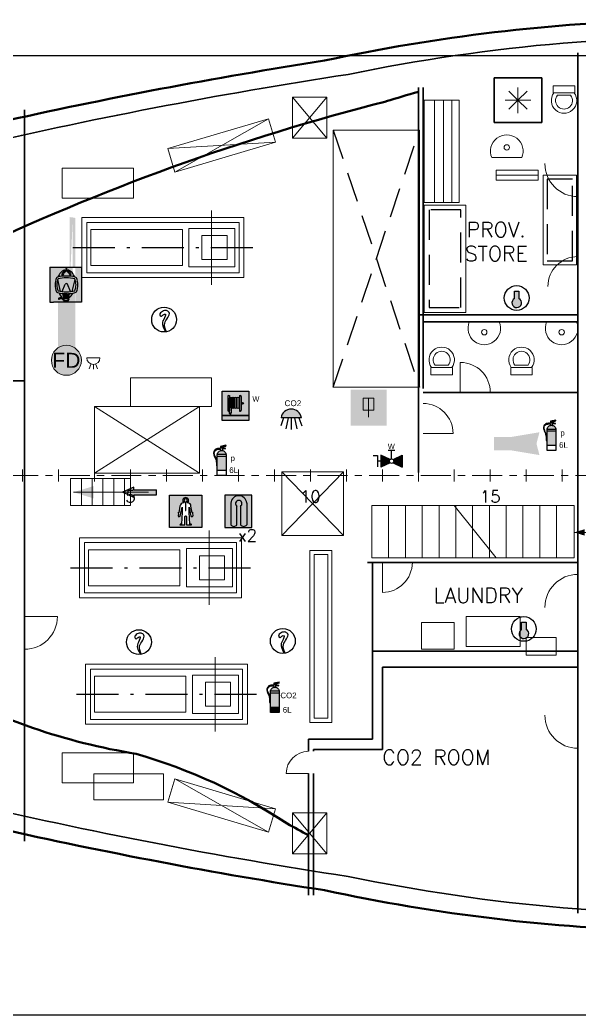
# Model space of a CAD drawing. Header units: millimetres. Extents: x -8500 to 134500, y -68500 to 34500.
# Drawn here: x 1155 to 10481, y -36000 to -19403 of the extents above; entities that cross this region are included whole.
import ezdxf
from ezdxf.enums import TextEntityAlignment as Align

# ---------------------------------------------------------------- set-up
doc = ezdxf.new("R2010")
doc.units = ezdxf.units.MM
for name, pattern in [('CENTER_S', [860, 500, -120, 120, -120]), ('DASHDOT_S', [1150, 700, -200, 50, -200]), ('DASHED_S', [750, 500, -250])]:
    doc.linetypes.add(name, pattern=pattern)
for name, color, linetype, lineweight in [('CENTER', 1, 'CENTER_S', 18), ('DASHDOT', 8, 'DASHDOT_S', 25), ('DASHED', 8, 'DASHED_S', 25), ('DETAIL', 9, 'Continuous', 13), ('DOOR', 4, 'Continuous', 18), ('FRAMES', 7, 'Continuous', 18), ('HULL', 7, 'Continuous', 50), ('STAIR', 6, 'Continuous', 18), ('STRUCT', 7, 'Continuous', 35), ('SYM-FF', 1, 'Continuous', 18), ('SYM-LSA', 3, 'Continuous', 18), ('TEXT', 7, 'Continuous', 18)]:
    doc.layers.add(name, color=color, linetype=linetype, lineweight=lineweight)
for name, color, linetype in [('dotted', 140, 'Continuous'), ('FIRE LINE', 1, 'Continuous'), ('HATCH', 1, 'Continuous'), ('INER2', 151, 'Continuous'), ('out line', 230, 'Continuous'), ('SYMBOL', 31, 'Continuous'), ('VENT', 210, 'Continuous')]:
    doc.layers.add(name, color=color, linetype=linetype)
doc.styles.add('ARIAL', font='arial.ttf')
doc.styles.add('ROMANS', font='romans.shx')
doc.styles.add('SHIP', font='arial.ttf')
picture_1 = doc.add_image_def('image1.png', size_in_pixel=(1175, 900))
picture_2 = doc.add_image_def('image6.png', size_in_pixel=(4825, 900))

# ---------------------------------------------------------------- blocks, each defined once
blk = doc.blocks.new('AUTO_FIRE_ALARM_SPACE')
at = {"true_color": 0xe1232d}
h = blk.add_hatch(color=7, dxfattribs=at)
h.dxf.hatch_style = 1
h.paths.add_polyline_path([(130, 0), (128, 33), (121, 65), (111, 96), (97, 125), (78, 152), (57, 177), (32, 198), (5, 217), (-24, 231), (-55, 241), (-87, 248), (-120, 250), (-153, 248), (-185, 241), (-216, 231), (-245, 217), (-272, 198), (-297, 177), (-318, 152), (-337, 125), (-351, 96), (-361, 65), (-368, 33), (-370, 0), (-368, -33), (-361, -65), (-351, -96), (-337, -125), (-318, -152), (-297, -177), (-272, -198), (-245, -217), (-216, -231), (-185, -241), (-153, -248), (-120, -250), (-87, -248), (-55, -241), (-24, -231), (5, -217), (32, -198), (57, -177), (78, -152), (97, -125), (111, -96), (121, -65), (128, -33)])
for p, q in [((220, 40), (440, 40)), ((290, -70), (260, -140)), ((330, -70), (330, -150)), ((370, -70), (400, -140))]:
    blk.add_line(p, q)
blk.add_circle((-120, 0), 250)
blk.add_arc((330, 40), 110, 180, 360)
at = {"style": 'SHIP'}
blk.add_text('FD', height=250, dxfattribs=at).set_placement((-120, 0), align=Align.MIDDLE_CENTER)
blk = doc.blocks.new('CO22')
at = {"layer": 'SYMBOL'}
h = blk.add_hatch(color=256, dxfattribs=at)
edge = h.paths.add_edge_path()
edge.add_line((6016.426, -5955.845), (6016.543, -5955.857))
edge.add_line((6016.543, -5955.857), (6016.543, -5955.844))
edge.add_line((6016.543, -5955.844), (6016.426, -5955.822))
edge.add_line((6016.426, -5955.822), (6016.426, -5955.785))
edge.add_line((6016.426, -5955.785), (6016.567, -5955.739))
edge.add_line((6016.567, -5955.739), (6016.556, -5955.708))
edge.add_line((6016.556, -5955.708), (6016.346, -5955.754))
edge.add_line((6016.346, -5955.754), (6016.346, -5955.84))
h = blk.add_hatch(color=1, dxfattribs=at)
edge = h.paths.add_edge_path()
edge.add_line((6016.561, -5956.151), (6016.211, -5956.151))
edge.add_line((6016.211, -5956.151), (6016.211, -5956.308))
edge.add_arc((6015.379, -5956.399), 0.837, 353.7735, 366.2265, ccw=False)
edge.add_line((6016.211, -5956.49), (6016.211, -5956.709))
edge.add_line((6016.211, -5956.709), (6016.561, -5956.709))
edge.add_line((6016.561, -5956.709), (6016.561, -5956.151))
h.paths.add_polyline_path([(6016.561, -5956.922), (6016.211, -5956.922)])
edge = h.paths.add_edge_path()
edge.add_arc((6016.386, -5956.091), 0.175, 90, 172.15)
edge.add_line((6016.212, -5956.067), (6016.56, -5956.067))
edge.add_arc((6016.386, -5956.091), 0.175, 7.85, 90)
at = {"layer": 'VENT'}
blk.add_hatch(color=253, dxfattribs=at).paths.add_polyline_path([(6016.561, -5956.709), (6016.211, -5956.709), (6016.211, -5956.922), (6016.561, -5956.922)])
at = {"layer": 'INER2', "color": 6}
for points in [[(6016.556, -5955.71), (6016.346, -5955.755)], [(6016.346, -5955.867), (6016.346, -5955.92)], [(6016.426, -5955.786), (6016.567, -5955.741)], [(6016.426, -5955.822), (6016.426, -5955.785)], [(6016.543, -5955.844), (6016.426, -5955.822)], [(6016.426, -5955.845), (6016.543, -5955.857)], [(6016.567, -5955.741), (6016.556, -5955.71)], [(6016.561, -5956.151), (6016.211, -5956.151)], [(6016.212, -5956.067), (6016.56, -5956.067)], [(6016.211, -5956.709), (6016.561, -5956.709)]]:
    blk.add_lwpolyline(points, dxfattribs=at)
blk.add_lwpolyline([(6016.561, -5956.922), (6016.211, -5956.922), (6016.211, -5956.091, -0.414214), (6016.386, -5955.915), (6016.386, -5955.915, -0.414214), (6016.561, -5956.091)], format="xyb", close=True, dxfattribs=at)
blk.add_lwpolyline([(6016.346, -5955.92, -0.106872), (6016.426, -5955.92)], format="xyb", dxfattribs=at)
for points, knots in [([(6016.346, -5955.84), (6016.333, -5955.839), (6016.319, -5955.838), (6016.279, -5955.837), (6016.251, -5955.837), (6016.197, -5955.844), (6016.171, -5955.852), (6016.134, -5955.875), (6016.122, -5955.885), (6016.102, -5955.908), (6016.093, -5955.921), (6016.077, -5955.951), (6016.071, -5955.969), (6016.064, -5956.006), (6016.064, -5956.024), (6016.069, -5956.074), (6016.08, -5956.105), (6016.101, -5956.155), (6016.11, -5956.175), (6016.128, -5956.213), (6016.136, -5956.231), (6016.151, -5956.269), (6016.157, -5956.287), (6016.167, -5956.326), (6016.17, -5956.346), (6016.177, -5956.408), (6016.177, -5956.451), (6016.177, -5956.506), (6016.177, -5956.518), (6016.176, -5956.529)], [0.027104, 0.027104, 0.027104, 0.027104, 0.680846, 0.680846, 2.042538, 2.042538, 3.40423, 3.40423, 4.126415, 4.126415, 4.848601, 4.848601, 5.718136, 5.718136, 6.587672, 6.587672, 8.218711, 8.218711, 9.364028, 9.364028, 10.509345, 10.509345, 11.716642, 11.716642, 12.923939, 12.923939, 15.338534, 15.338534, 15.957922, 15.957922, 15.957922, 15.957922]), ([(6016.203, -5956.529), (6016.204, -5956.444), (6016.206, -5956.319), (6016.13, -5956.153), (6016.065, -5956.017), (6016.159, -5955.855), (6016.272, -5955.862), (6016.346, -5955.867)], [0, 0, 0, 0, 297.944458, 438.105277, 661.865253, 788.691466, 1028.865984, 1028.865984, 1028.865984, 1028.865984])]:
    blk.add_open_spline(points, degree=3, knots=knots, dxfattribs=at)
at = {"layer": 'SYMBOL'}
for points in [[(6016.346, -5955.754), (6016.346, -5955.84)], [(6016.426, -5955.92), (6016.426, -5955.845)], [(6016.543, -5955.857), (6016.543, -5955.844)], [(6016.176, -5956.529), (6016.203, -5956.529)]]:
    blk.add_lwpolyline(points, dxfattribs=at)
at = {"layer": 'INER2', "color": 6, "style": 'ARIAL'}
for s, p in [('CO2', (6016.606, -5956.358)), ('6L', (6016.702, -5956.932))]:
    blk.add_text(s, height=0.2257, dxfattribs=at).set_placement(p)
blk = doc.blocks.new('FPR-FIRE EXTINGUISHER CO2')
at = {"layer": 'INER2', "color": 6, "xscale": 0.45989954711139, "yscale": 0.45989954711139}
blk.add_blockref('CO22', (-2766.958, 2739.309), dxfattribs=at)
blk = doc.blocks.new('C0')
at = {"layer": 'HATCH'}
blk.add_hatch(color=253, dxfattribs=at).paths.add_polyline_path([(1941.967, -4087.553), (1942.782, -4087.553, 0.842142)])
at = {"layer": 'dotted', "color": 6}
for p, q in [((1942.07, -4087.553), (1941.958, -4087.873)), ((1942.782, -4087.553), (1941.967, -4087.553)), ((1942.249, -4087.553), (1942.154, -4087.997)), ((1942.375, -4087.553), (1942.375, -4088.027)), ((1942.501, -4087.553), (1942.6, -4087.997)), ((1942.68, -4087.553), (1942.792, -4087.873))]:
    blk.add_line(p, q, dxfattribs=at)
blk.add_arc((1942.375, -4087.623), 0.414, 9.7957, 170.2043, dxfattribs=at)
at = {"layer": 'dotted', "color": 6, "style": 'ARIAL'}
blk.add_text('CO2', height=0.233, dxfattribs=at).set_placement((1942.108, -4087.088))
blk = doc.blocks.new('FPR-SPACE PROTECTED BY CO2')
at = {"layer": 'VENT', "color": 6, "xscale": 0.45989954711139, "yscale": 0.45989954711139}
blk.add_blockref('C0', (-893.297, 1879.866), dxfattribs=at)
blk = doc.blocks.new('hyd')
at = {"layer": 'FIRE LINE'}
for color, points in [(1, [(1942.494, -4114.805), (1942.122, -4114.633), (1942.122, -4115.111), (1942.494, -4114.939, -0.219445), (1942.463, -4114.872, -0.219445)]), (80, [(1942.608, -4114.805, -0.219445), (1942.639, -4114.872, -0.219445), (1942.608, -4114.939), (1942.981, -4115.111), (1942.981, -4114.633)])]:
    blk.add_hatch(color=color, dxfattribs=at).paths.add_polyline_path(points)
at = {"layer": 'dotted', "color": 6}
for p, q in [((1941.816, -4114.646), (1941.99, -4114.646)), ((1941.99, -4114.646), (1941.99, -4115.098)), ((1942.122, -4114.633), (1942.122, -4115.111)), ((1942.495, -4114.805), (1942.122, -4114.633)), ((1942.418, -4114.43), (1942.686, -4114.43)), ((1942.552, -4114.784), (1942.552, -4114.43)), ((1942.609, -4114.805), (1942.981, -4114.633)), ((1942.981, -4114.633), (1942.981, -4115.111)), ((1942.109, -4114.872), (1941.99, -4114.872)), ((1942.495, -4114.939), (1942.122, -4115.111)), ((1942.609, -4114.939), (1942.981, -4115.111))]:
    blk.add_line(p, q, dxfattribs=at)
blk.add_circle((1942.552, -4114.872), 0.088, dxfattribs=at)
at = {"layer": 'dotted', "color": 6, "style": 'ARIAL'}
blk.add_text('W', height=0.212, dxfattribs=at).set_placement((1942.4, -4114.388))
blk = doc.blocks.new('FPR-WATER FIRE HYDRANT')
at = {"layer": 'VENT', "color": 2, "xscale": 0.45989954711139, "yscale": 0.45989954711139}
blk.add_blockref('hyd', (-893.308, 1892.371), dxfattribs=at)
blk = doc.blocks.new('ES')
at = {"layer": 'INER2'}
h = blk.add_hatch(color=80, dxfattribs=at)
h.paths.add_polyline_path([(-2246.813, -1004.016), (-2247.461, -1004.016), (-2247.461, -1004.11, -0.745878), (-2247.4, -1004.323), (-2247.381, -1004.323, -0.396303), (-2247.252, -1004.457), (-2247.197, -1004.716), (-2247.173, -1004.698), (-2247.173, -1004.716), (-2247.181, -1004.743), (-2247.17, -1004.826, -0.213975), (-2247.178, -1004.852), (-2247.2, -1004.877), (-2247.239, -1004.859, -0.173132), (-2247.255, -1004.843), (-2247.324, -1004.497), (-2247.324, -1004.693), (-2247.294, -1005.167), (-2247.266, -1005.167, -0.414214), (-2247.233, -1005.201), (-2247.233, -1005.204), (-2247.428, -1005.204), (-2247.428, -1004.879, 0.414214), (-2247.461, -1004.846), (-2247.461, -1005.312), (-2246.813, -1005.312)])
h.paths.add_polyline_path([(-2247.544, -1004.323), (-2247.525, -1004.323, -0.753356), (-2247.461, -1004.11), (-2247.461, -1004.016), (-2248.109, -1004.016), (-2248.109, -1005.312), (-2247.461, -1005.312), (-2247.461, -1004.846, 0.433898), (-2247.497, -1004.879), (-2247.497, -1005.204), (-2247.692, -1005.204), (-2247.692, -1005.201, -0.414214), (-2247.659, -1005.167), (-2247.631, -1005.167), (-2247.601, -1004.693), (-2247.601, -1004.497), (-2247.686, -1004.854), (-2247.736, -1004.877), (-2247.768, -1004.84), (-2247.755, -1004.743), (-2247.763, -1004.716), (-2247.763, -1004.698), (-2247.739, -1004.716), (-2247.69, -1004.457, -0.371875)])
h.paths.add_polyline_path([(-2247.461, -1004.155, 0.961276), (-2247.469, -1004.297), (-2247.469, -1004.632), (-2247.461, -1004.632)])
h.paths.add_polyline_path([(-2247.461, -1004.155), (-2247.461, -1004.632), (-2247.456, -1004.632), (-2247.456, -1004.297, 0.946434)])
at = {"layer": 'dotted', "color": 6}
blk.add_line((-2247.69, -1005.203), (-2247.495, -1005.203), dxfattribs=at)
blk.add_lwpolyline([(-2248.108, -1005.311), (-2248.108, -1004.015), (-2246.812, -1004.015), (-2246.812, -1005.311)], close=True, dxfattribs=at)
for points in [[(-2247.198, -1004.876), (-2247.176, -1004.851, 0.213975), (-2247.168, -1004.825), (-2247.179, -1004.742), (-2247.172, -1004.715), (-2247.172, -1004.697), (-2247.195, -1004.715), (-2247.25, -1004.456, 0.396303), (-2247.379, -1004.322), (-2247.398, -1004.322, 3.422223), (-2247.523, -1004.322), (-2247.543, -1004.322, 0.371875), (-2247.689, -1004.456), (-2247.737, -1004.715), (-2247.761, -1004.697), (-2247.761, -1004.715), (-2247.753, -1004.742), (-2247.766, -1004.839), (-2247.734, -1004.876), (-2247.684, -1004.853), (-2247.6, -1004.496), (-2247.6, -1004.692), (-2247.63, -1005.166), (-2247.657, -1005.166, 0.414214), (-2247.69, -1005.2), (-2247.69, -1005.203), (-2247.495, -1005.203), (-2247.495, -1004.878, -0.414214), (-2247.462, -1004.845), (-2247.46, -1004.845, -0.414214), (-2247.426, -1004.878), (-2247.426, -1005.203), (-2247.231, -1005.203), (-2247.231, -1005.2, 0.414214), (-2247.264, -1005.166), (-2247.292, -1005.166), (-2247.322, -1004.692), (-2247.322, -1004.496), (-2247.253, -1004.842, 0.173132), (-2247.237, -1004.858)], [(-2247.454, -1004.631), (-2247.454, -1004.296, 21.146031), (-2247.467, -1004.296), (-2247.467, -1004.631)]]:
    blk.add_lwpolyline(points, format="xyb", close=True, dxfattribs=at)
blk = doc.blocks.new('FPR-IMMERSION SUIT')
at = {"layer": 'dotted', "color": 1, "xscale": 0.45989954711139, "yscale": 0.45989954711139}
blk.add_blockref('ES', (1033.606, 462.044), dxfattribs=at)
blk = doc.blocks.new('SM')
at = {"layer": 'dotted', "color": 6}
blk.add_circle((1942.533, -4084.514), 0.497, dxfattribs=at)
blk.add_spline([(1942.625, -4085.002), (1942.557, -4084.663), (1942.684, -4084.436), (1942.73, -4084.229), (1942.622, -4084.157), (1942.464, -4084.188), (1942.365, -4084.322), (1942.408, -4084.384), (1942.498, -4084.325), (1942.582, -4084.303), (1942.575, -4084.381), (1942.47, -4084.616), (1942.59, -4085.008)], degree=3, dxfattribs=at)
blk = doc.blocks.new('FPR-SMOKE DETECTOR')
at = {"layer": 'VENT', "color": 6, "xscale": 0.45989954711139, "yscale": 0.45989954711139}
blk.add_blockref('SM', (-893.37, 1878.466), dxfattribs=at)
blk = doc.blocks.new('FIRE_ALARM_HORN')
at = {"true_color": 0xe1232d}
h = blk.add_hatch(color=7, dxfattribs=at)
h.dxf.hatch_style = 1
h.paths.add_polyline_path([(-380, -110), (-380, 110), (-100, 110), (380, 190), (330, 0), (380, -190), (-100, -110)])
blk = doc.blocks.new('POW 6KG')
at = {"layer": 'SYMBOL'}
h = blk.add_hatch(color=1, dxfattribs=at)
edge = h.paths.add_edge_path()
edge.add_line((-2247.284, -963.924), (-2247.634, -963.924))
edge.add_line((-2247.634, -963.924), (-2247.634, -964.082))
edge.add_arc((-2248.466, -964.172), 0.837, 353.7735, 366.2265, ccw=False)
edge.add_line((-2247.634, -964.263), (-2247.634, -964.482))
edge.add_line((-2247.634, -964.482), (-2247.284, -964.482))
edge.add_line((-2247.284, -964.482), (-2247.284, -963.924))
h.paths.add_polyline_path([(-2247.284, -964.696), (-2247.634, -964.696)])
edge = h.paths.add_edge_path()
edge.add_arc((-2247.459, -963.864), 0.175, 90, 172.15)
edge.add_line((-2247.632, -963.84), (-2247.285, -963.84))
edge.add_arc((-2247.459, -963.864), 0.175, 7.85, 90)
h = blk.add_hatch(color=256, dxfattribs=at)
edge = h.paths.add_edge_path()
edge.add_line((-2247.42, -963.619), (-2247.303, -963.631))
edge.add_line((-2247.303, -963.631), (-2247.303, -963.619))
edge.add_line((-2247.303, -963.619), (-2247.42, -963.597))
edge.add_line((-2247.42, -963.597), (-2247.42, -963.559))
edge.add_line((-2247.42, -963.559), (-2247.279, -963.514))
edge.add_line((-2247.279, -963.514), (-2247.29, -963.483))
edge.add_line((-2247.29, -963.483), (-2247.501, -963.528))
edge.add_line((-2247.501, -963.528), (-2247.501, -963.615))
at = {"layer": 'dotted', "color": 6}
blk.add_lwpolyline([(-2247.285, -964.695), (-2247.636, -964.695), (-2247.636, -963.863, -0.414214), (-2247.46, -963.688), (-2247.46, -963.688, -0.414214), (-2247.285, -963.863)], format="xyb", close=True, dxfattribs=at)
for points in [[(-2247.29, -963.483), (-2247.501, -963.528)], [(-2247.501, -963.526), (-2247.501, -963.613)], [(-2247.501, -963.639), (-2247.501, -963.693)], [(-2247.42, -963.559), (-2247.279, -963.513)], [(-2247.42, -963.595), (-2247.42, -963.557)], [(-2247.303, -963.617), (-2247.42, -963.595)], [(-2247.42, -963.617), (-2247.303, -963.629)], [(-2247.42, -963.693), (-2247.42, -963.617)], [(-2247.303, -963.629), (-2247.303, -963.617)], [(-2247.279, -963.513), (-2247.29, -963.483)], [(-2247.285, -963.924), (-2247.636, -963.924)], [(-2247.634, -963.839), (-2247.287, -963.839)], [(-2247.67, -964.302), (-2247.643, -964.302)], [(-2247.636, -964.482), (-2247.285, -964.482)]]:
    blk.add_lwpolyline(points, dxfattribs=at)
blk.add_lwpolyline([(-2247.501, -963.693, -0.106872), (-2247.42, -963.693)], format="xyb", dxfattribs=at)
for points, knots in [([(-2247.501, -963.613), (-2247.514, -963.612), (-2247.527, -963.611), (-2247.568, -963.609), (-2247.595, -963.609), (-2247.649, -963.617), (-2247.676, -963.625), (-2247.712, -963.647), (-2247.724, -963.658), (-2247.745, -963.681), (-2247.753, -963.694), (-2247.769, -963.724), (-2247.776, -963.742), (-2247.782, -963.778), (-2247.783, -963.796), (-2247.777, -963.847), (-2247.767, -963.878), (-2247.746, -963.928), (-2247.736, -963.948), (-2247.719, -963.986), (-2247.71, -964.004), (-2247.696, -964.041), (-2247.689, -964.06), (-2247.68, -964.099), (-2247.677, -964.119), (-2247.67, -964.181), (-2247.669, -964.224), (-2247.67, -964.279), (-2247.67, -964.29), (-2247.67, -964.302)], [0.027104, 0.027104, 0.027104, 0.027104, 0.680846, 0.680846, 2.042538, 2.042538, 3.40423, 3.40423, 4.126415, 4.126415, 4.848601, 4.848601, 5.718136, 5.718136, 6.587672, 6.587672, 8.218711, 8.218711, 9.364028, 9.364028, 10.509345, 10.509345, 11.716642, 11.716642, 12.923939, 12.923939, 15.338534, 15.338534, 15.957922, 15.957922, 15.957922, 15.957922]), ([(-2247.643, -964.302), (-2247.642, -964.217), (-2247.64, -964.092), (-2247.717, -963.926), (-2247.781, -963.79), (-2247.688, -963.628), (-2247.575, -963.635), (-2247.501, -963.639)], [0, 0, 0, 0, 297.944458, 438.105277, 661.865253, 788.691466, 1028.865984, 1028.865984, 1028.865984, 1028.865984])]:
    blk.add_open_spline(points, degree=3, knots=knots, dxfattribs=at)
at = {"layer": 'dotted', "color": 6, "style": 'ARIAL'}
for s, height, p in [('p', 0.226, (-2247.106, -964.11)), ('6L', 0.2257, (-2247.155, -964.591))]:
    blk.add_text(s, height=height, dxfattribs=at).set_placement(p)
blk = doc.blocks.new('FPR-FIRE EXTINGUISHER (POWDER)')
at = {"layer": 'dotted', "color": 51, "xscale": 0.45989954711139, "yscale": 0.45989954711139}
blk.add_blockref('POW 6KG', (1033.573, 443.384), dxfattribs=at)
blk = doc.blocks.new('box')
at = {"layer": 'VENT'}
h = blk.add_hatch(color=1, dxfattribs=at)
h.paths.add_polyline_path([(1943.159, -4115.599), (1942.093, -4115.599), (1942.093, -4116.565), (1943.159, -4116.565)])
h.paths.add_polyline_path([(1942.861, -4116.356, -0.360452), (1942.827, -4116.391), (1942.793, -4116.391), (1942.793, -4115.771), (1942.827, -4115.771, -0.374684), (1942.861, -4115.807), (1942.861, -4116.082), (1942.873, -4116.082, -1), (1942.944, -4116.082, -1), (1942.873, -4116.082), (1942.861, -4116.082)])
h.paths.add_polyline_path([(1942.732, -4116.266), (1942.732, -4115.863, -0.405451), (1942.787, -4115.863), (1942.787, -4116.266, -0.405451)])
h.paths.add_polyline_path([(1942.89, -4116.082, -1), (1942.927, -4116.082, -1)])
h.paths.add_polyline_path([(1942.725, -4116.266, -0.357785), (1942.664, -4116.266), (1942.664, -4115.863, -0.357785), (1942.725, -4115.863)])
h.paths.add_polyline_path([(1942.657, -4116.266, -0.357785), (1942.596, -4116.266), (1942.596, -4115.863, -0.357785), (1942.657, -4115.863)])
h.paths.add_polyline_path([(1942.589, -4116.266, -0.357785), (1942.528, -4116.266), (1942.528, -4115.863, -0.357785), (1942.589, -4115.863)])
h.paths.add_polyline_path([(1942.522, -4116.266, -0.357785), (1942.46, -4116.266), (1942.46, -4115.863, -0.357785), (1942.522, -4115.863)])
h.paths.add_polyline_path([(1942.454, -4116.465), (1942.392, -4116.465), (1942.392, -4115.863, -0.357785), (1942.454, -4115.863)])
h.paths.add_polyline_path([(1942.457, -4116.471), (1942.438, -4116.514), (1942.407, -4116.514), (1942.389, -4116.471)])
h.paths.add_polyline_path([(1942.386, -4116.391), (1942.352, -4116.391, -0.376553), (1942.318, -4116.354), (1942.318, -4115.807, -0.376553), (1942.352, -4115.771), (1942.386, -4115.771)])
blk.add_hatch(color=3, dxfattribs=at).paths.add_polyline_path([(1943.159, -4116.565), (1942.093, -4116.565), (1942.093, -4116.767), (1943.159, -4116.767)])
at = {"layer": 'dotted', "color": 6}
for p, q in [((1942.318, -4115.807), (1942.318, -4116.354)), ((1942.352, -4115.771), (1942.386, -4115.771)), ((1942.386, -4115.771), (1942.386, -4116.391)), ((1942.393, -4116.465), (1942.393, -4115.863)), ((1942.454, -4115.863), (1942.454, -4116.465)), ((1942.461, -4116.266), (1942.461, -4115.863)), ((1942.522, -4115.863), (1942.522, -4116.266)), ((1942.529, -4116.266), (1942.529, -4115.863)), ((1942.59, -4115.863), (1942.59, -4116.266)), ((1942.596, -4116.266), (1942.596, -4115.863)), ((1942.658, -4115.863), (1942.658, -4116.266)), ((1942.664, -4116.266), (1942.664, -4115.863)), ((1942.726, -4115.863), (1942.726, -4116.266)), ((1942.732, -4116.266), (1942.732, -4115.863)), ((1942.787, -4115.863), (1942.787, -4116.266)), ((1942.794, -4115.771), (1942.794, -4116.391)), ((1942.794, -4115.771), (1942.828, -4115.771)), ((1942.861, -4115.807), (1942.861, -4116.356)), ((1942.861, -4116.082), (1942.945, -4116.082)), ((1942.909, -4116.117), (1942.909, -4116.046)), ((1942.352, -4116.391), (1942.386, -4116.391)), ((1942.389, -4116.471), (1942.457, -4116.471)), ((1942.407, -4116.514), (1942.389, -4116.471)), ((1942.393, -4116.465), (1942.454, -4116.465)), ((1942.407, -4116.514), (1942.439, -4116.514)), ((1942.439, -4116.514), (1942.457, -4116.471)), ((1942.794, -4116.391), (1942.828, -4116.391))]:
    blk.add_line(p, q, dxfattribs=at)
for points in [[(1942.094, -4115.599), (1943.16, -4115.599), (1943.16, -4116.767), (1942.094, -4116.767)], [(1942.094, -4116.565), (1943.16, -4116.565), (1943.16, -4116.565), (1942.094, -4116.565)]]:
    blk.add_lwpolyline(points, close=True, dxfattribs=at)
for radius in [0.0356, 0.0187]:
    blk.add_circle((1942.909, -4116.082), radius, dxfattribs=at)
for centre, radius, start, end in [((1942.356, -4115.808), 0.0379, 95.977, 178.5131), ((1942.423, -4115.901), 0.0483, 50.6271, 129.3729), ((1942.491, -4115.901), 0.0483, 50.6271, 129.3729), ((1942.559, -4115.901), 0.0483, 50.6271, 129.3729), ((1942.627, -4115.901), 0.0483, 50.6271, 129.3729), ((1942.695, -4115.901), 0.0483, 50.6271, 129.3729), ((1942.76, -4115.892), 0.0393, 45.8464, 134.1536), ((1942.824, -4115.808), 0.0379, 1.4869, 84.023), ((1942.491, -4116.228), 0.0483, 230.6271, 309.3729), ((1942.559, -4116.228), 0.0483, 230.6271, 309.3729), ((1942.627, -4116.228), 0.0483, 230.6271, 309.3729), ((1942.695, -4116.228), 0.0483, 230.6271, 309.3729), ((1942.76, -4116.238), 0.0393, 225.8464, 314.1536), ((1942.356, -4116.353), 0.0379, 181.4869, 264.023), ((1942.824, -4116.353), 0.0379, 275.977, 358.5131)]:
    blk.add_arc(centre, radius, start, end, dxfattribs=at)
at = {"layer": 'dotted', "color": 6, "style": 'ARIAL'}
blk.add_text('W', height=0.212, dxfattribs=at).set_placement((1943.305, -4116.011))
blk = doc.blocks.new('FPR-FIRE BOX HOSE WITH NOZZLES')
at = {"layer": 'VENT', "color": 2, "xscale": 0.45989954711139, "yscale": 0.45989954711139}
blk.add_blockref('box', (-893.447, 1893.031), dxfattribs=at)
blk = doc.blocks.new('heat detector')
at = {"layer": 'INER2'}
blk.add_hatch(color=242, dxfattribs=at).paths.add_polyline_path([(3383.561, -6499.341), (3383.561, -6499.133), (3383.431, -6499.133), (3383.431, -6499.343, 4.002369)])
at = {"layer": 'INER2', "color": 240}
blk.add_lwpolyline([(3383.431, -6499.343), (3383.431, -6499.133), (3383.561, -6499.133), (3383.561, -6499.341)], dxfattribs=at)
at = {"layer": 'INER2', "color": 7}
blk.add_circle((3383.495, -6499.326), 0.352, dxfattribs=at)
at = {"layer": 'INER2', "color": 240}
blk.add_arc((3383.498, -6499.463), 0.137, 118.8949, 62.7819, dxfattribs=at)
blk = doc.blocks.new('FPR-TEMPERATURE DETECTOR')
at = {"layer": 'INER2', "color": 3, "xscale": 0.64519499421843, "yscale": 0.64519499421843}
blk.add_blockref('heat detector', (-2183.014, 4193.332), dxfattribs=at)
blk = doc.blocks.new('EEB DEVICE')
h = blk.add_hatch(color=102)
h.paths.add_polyline_path([(-2246.729, -957.206), (-2247.994, -957.206), (-2247.994, -958.606), (-2247.852, -958.606), (-2246.871, -958.606), (-2246.729, -958.606)])
edge = h.paths.add_edge_path()
edge.add_arc((-2247.336, -959.091), 1.535, 282.7974, 283.439, ccw=False)
edge.add_arc((-2246.994, -957.66), 0.0636, 283.439, 336.9608, ccw=False)
edge.add_arc((-2247.58, -957.91), 0.701, 336.9608, 360, ccw=False)
edge.add_arc((-2247.58, -957.91), 0.701, 360, 383.0392, ccw=False)
edge.add_arc((-2246.994, -958.159), 0.0636, 23.0392, 76.561, ccw=False)
edge.add_arc((-2247.336, -956.729), 1.535, 76.561, 80.3432, ccw=False)
edge.add_arc((-2247.556, -958.024), 0.525, 24.4443, 51.1224, ccw=False)
edge.add_arc((-2247.241, -958.415), 0.0228, 51.1224, 129.7385, ccw=False)
at = {"layer": 'SYMBOL'}
h = blk.add_hatch(color=256, dxfattribs=at)
edge = h.paths.add_edge_path()
edge.add_arc((-2247.336, -956.729), 1.535, 80.3432, 85.3109, ccw=False)
edge.add_line((-2247.21, -958.258), (-2247.217, -958.299))
h = blk.add_hatch(color=256, dxfattribs=at)
edge = h.paths.add_edge_path()
edge.add_arc((-2247.671, -957.909), 0.745, 24.9546, 41.0689)
edge.add_arc((-2247.336, -957.611), 0.296, 40.2148, 72.7798)
edge.add_arc((-2247.253, -957.343), 0.0161, 72.7798, 239.3661)
edge.add_arc((-2247.381, -957.559), 0.235, 300.6339, 346.1202, ccw=False)
edge.add_arc((-2247.176, -957.508), 0.0236, 346.1202, 523.1967, ccw=False)
edge.add_arc((-2247.423, -957.583), 0.235, 16.8033, 57.7271)
edge.add_arc((-2247.276, -957.35), 0.0407, 122.2729, 180, ccw=False)
edge.add_line((-2247.317, -957.35), (-2247.317, -957.267))
edge.add_arc((-2247.328, -957.267), 0.0114, 0, 90)
edge.add_line((-2247.328, -957.256), (-2247.343, -957.256))
edge.add_arc((-2247.343, -957.267), 0.0114, 90, 180)
edge.add_line((-2247.355, -957.267), (-2247.355, -957.35))
edge.add_arc((-2247.396, -957.35), 0.0407, 360, 417.7271, ccw=False)
edge.add_arc((-2247.249, -957.583), 0.235, 122.2729, 163.1967)
edge.add_arc((-2247.496, -957.508), 0.0236, 16.8033, 193.8798, ccw=False)
edge.add_arc((-2247.291, -957.559), 0.235, 193.8798, 239.3661, ccw=False)
edge.add_arc((-2247.419, -957.343), 0.0161, 300.6339, 467.2202)
edge.add_arc((-2247.336, -957.611), 0.296, 107.2202, 139.7852)
edge.add_arc((-2247, -957.909), 0.745, 138.9311, 155.0454)
edge.add_arc((-2247.336, -959.091), 1.535, 257.2026, 270, ccw=False)
edge.add_arc((-2247.336, -959.091), 1.535, 270, 282.7974, ccw=False)
h = blk.add_hatch(color=256, dxfattribs=at)
h.paths.add_polyline_path([(-2247.504, -958.181, 0.028926), (-2247.336, -958.19, 0.028926), (-2247.167, -958.181), (-2247.289, -957.887, 0.666938), (-2247.382, -957.887)])
h.paths.add_polyline_path([(-2247.684, -957.702, 0.084667), (-2247.719, -957.91, 0.098986), (-2247.671, -958.151, 0.017455), (-2247.571, -958.171)])
h.paths.add_polyline_path([(-2246.952, -957.91, 0.084667), (-2246.988, -957.702), (-2247.101, -958.171, 0.017455), (-2247.001, -958.151, 0.098986)])
at = {"layer": 'dotted', "color": 6}
for p, q in [((-2247.993, -957.206), (-2246.728, -957.206)), ((-2247.993, -957.206), (-2247.993, -958.606)), ((-2247.354, -957.267), (-2247.354, -957.35)), ((-2247.342, -957.256), (-2247.327, -957.256)), ((-2247.316, -957.267), (-2247.316, -957.35)), ((-2246.728, -957.206), (-2246.728, -958.606)), ((-2247.57, -958.172), (-2247.683, -957.702)), ((-2247.1, -958.172), (-2246.987, -957.702)), ((-2247.503, -958.181), (-2247.381, -957.888)), ((-2247.166, -958.181), (-2247.288, -957.888)), ((-2247.993, -958.606), (-2247.851, -958.606)), ((-2246.87, -958.606), (-2247.851, -958.606)), ((-2247.469, -958.29), (-2247.469, -958.258)), ((-2247.469, -958.325), (-2247.469, -958.315)), ((-2247.469, -958.368), (-2247.469, -958.358)), ((-2247.468, -958.414), (-2247.468, -958.403)), ((-2247.231, -958.406), (-2247.232, -958.415)), ((-2247.226, -958.374), (-2247.225, -958.364)), ((-2247.221, -958.331), (-2247.221, -958.321)), ((-2247.216, -958.299), (-2247.209, -958.258)), ((-2246.728, -958.606), (-2246.87, -958.606))]:
    blk.add_line(p, q, dxfattribs=at)
for points in [[(-2247.735, -958.184, 0.237873), (-2247.691, -958.221, 0.058706), (-2247.335, -958.263, 0.058706), (-2246.978, -958.221, 0.237873), (-2246.934, -958.184, 0.100868), (-2246.878, -957.91, 0.100868), (-2246.934, -957.636, 0.237873), (-2246.978, -957.599, 0.058706), (-2247.335, -957.557, 0.058706), (-2247.691, -957.599, 0.237873), (-2247.735, -957.636, 0.100868), (-2247.791, -957.91, 0.100868)], [(-2247.67, -958.152, 0.0579), (-2247.335, -958.191, 0.0579), (-2246.999, -958.152, 0.098986), (-2246.951, -957.91, 0.098986), (-2246.999, -957.669, 0.0579), (-2247.335, -957.63, 0.0579), (-2247.67, -957.669, 0.098986), (-2247.718, -957.91, 0.098986)]]:
    blk.add_lwpolyline(points, format="xyb", close=True, dxfattribs=at)
for centre, radius, start, end in [((-2247.335, -957.611), 0.296, 107.2202, 139.7852), ((-2247.29, -957.559), 0.235, 120.6339, 166.1202), ((-2247.247, -957.583), 0.235, 122.2729, 163.1967), ((-2247.418, -957.343), 0.0161, 300.6339, 107.2202), ((-2247.394, -957.35), 0.0407, 302.2729, 0), ((-2247.342, -957.267), 0.0114, 90, 180), ((-2247.327, -957.267), 0.0114, 0, 90), ((-2247.275, -957.35), 0.0407, 180, 237.7271), ((-2247.422, -957.583), 0.235, 16.8033, 57.7271), ((-2247.252, -957.343), 0.0161, 72.7798, 239.3661), ((-2247.379, -957.559), 0.235, 13.8798, 59.3661), ((-2247.335, -957.611), 0.296, 40.2148, 72.7798), ((-2246.999, -957.909), 0.745, 138.9311, 155.0454), ((-2247.495, -957.508), 0.0236, 166.1202, 343.1967), ((-2247.175, -957.508), 0.0236, 196.8033, 13.8798), ((-2247.67, -957.909), 0.745, 24.9546, 41.0689), ((-2247.335, -957.907), 0.0506, 22.5984, 157.4016), ((-2247.627, -958.465), 0.0245, 131.4019, 303.6254), ((-2247.638, -958.453), 0.00886, 110.2386, 131.4019), ((-2247.577, -958.618), 0.185, 80.8751, 110.2386), ((-2246.913, -957.909), 0.787, 204.5094, 218.6737), ((-2247.514, -958.717), 0.252, 88.654, 113.1759), ((-2247.544, -958.414), 0.022, 260.8751, 38.6737), ((-2247.507, -958.401), 0.0639, 268.654, 318.3835), ((-2247.464, -958.315), 0.00504, 113.8279, 180.4862), ((-2247.464, -958.325), 0.00504, 180.4862, 294.7687), ((-2247.464, -958.357), 0.00504, 118.6274, 180.4862), ((-2247.464, -958.368), 0.00504, 180.4862, 300.1175), ((-2247.463, -958.403), 0.00504, 126.7251, 180.4862), ((-2247.463, -958.414), 0.00504, 180.4862, 309.4368), ((-2247.24, -958.415), 0.0228, 230.2615, 308.8776), ((-2247.238, -958.414), 0.00642, 230.1003, 352.2772), ((-2247.231, -958.373), 0.00504, 237.2063, 352.2772), ((-2247.236, -958.406), 0.00504, 352.2772, 51.5145), ((-2247.227, -958.331), 0.00504, 241.5522, 0), ((-2247.23, -958.363), 0.00504, 352.2772, 58.4878), ((-2247.555, -958.025), 0.525, 308.8776, 335.5557), ((-2247.227, -958.321), 0.00504, 0, 62.5298)]:
    blk.add_arc(centre, radius, start, end, dxfattribs=at)
blk.add_ellipse((-2247.351, -958.499), major_axis=(0.0818, 0), ratio=0.603752, dxfattribs=at)
for points, knots in [([(-2247.216, -958.299), (-2247.245, -958.284), (-2247.273, -958.276), (-2247.338, -958.266), (-2247.375, -958.266), (-2247.431, -958.277), (-2247.45, -958.282), (-2247.469, -958.29)], [7.148644, 7.148644, 7.148644, 7.148644, 7.583437, 7.583437, 8.173653, 8.173653, 8.461241, 8.461241, 8.461241, 8.461241]), ([(-2247.224, -958.316), (-2247.254, -958.301), (-2247.284, -958.293), (-2247.351, -958.285), (-2247.389, -958.286), (-2247.44, -958.3), (-2247.453, -958.304), (-2247.466, -958.31)], [7.146617, 7.146617, 7.146617, 7.146617, 7.643057, 7.643057, 8.27089, 8.27089, 8.485175, 8.485175, 8.485175, 8.485175]), ([(-2247.227, -958.359), (-2247.228, -958.358), (-2247.229, -958.357), (-2247.267, -958.335), (-2247.304, -958.327), (-2247.378, -958.324), (-2247.416, -958.329), (-2247.457, -958.348), (-2247.462, -958.351), (-2247.466, -958.353)], [7.053159, 7.053159, 7.053159, 7.053159, 7.073403, 7.073403, 7.78673, 7.78673, 8.500057, 8.500057, 8.587709, 8.587709, 8.587709, 8.587709]), ([(-2247.232, -958.402), (-2247.242, -958.394), (-2247.251, -958.389), (-2247.284, -958.373), (-2247.307, -958.367), (-2247.356, -958.362), (-2247.38, -958.364), (-2247.425, -958.375), (-2247.447, -958.384), (-2247.466, -958.399)], [6.93153, 6.93153, 6.93153, 6.93153, 7.164429, 7.164429, 7.705806, 7.705806, 8.247183, 8.247183, 8.740097, 8.740097, 8.740097, 8.740097]), ([(-2247.24, -958.499), (-2247.24, -958.487), (-2247.244, -958.474), (-2247.257, -958.455), (-2247.266, -958.446), (-2247.299, -958.425), (-2247.329, -958.419), (-2247.388, -958.422), (-2247.417, -958.43), (-2247.45, -958.459), (-2247.459, -958.473), (-2247.465, -958.506), (-2247.46, -958.524), (-2247.44, -958.55), (-2247.427, -958.559), (-2247.384, -958.579), (-2247.349, -958.581), (-2247.296, -958.57), (-2247.276, -958.561), (-2247.249, -958.534), (-2247.24, -958.517), (-2247.24, -958.499)], [0, 0, 0, 0, 0.379825, 0.379825, 0.75965, 0.75965, 1.645797, 1.645797, 2.531943, 2.531943, 3.045577, 3.045577, 3.559212, 3.559212, 4.072846, 4.072846, 5.060809, 5.060809, 5.725486, 5.725486, 6.283185, 6.283185, 6.283185, 6.283185]), ([(-2247.229, -958.336), (-2247.262, -958.318), (-2247.295, -958.31), (-2247.365, -958.304), (-2247.403, -958.307), (-2247.448, -958.323), (-2247.455, -958.326), (-2247.462, -958.329)], [7.123347, 7.123347, 7.123347, 7.123347, 7.712327, 7.712327, 8.383343, 8.383343, 8.507126, 8.507126, 8.507126, 8.507126]), ([(-2247.234, -958.377), (-2247.238, -958.375), (-2247.242, -958.372), (-2247.28, -958.352), (-2247.315, -958.345), (-2247.386, -958.344), (-2247.421, -958.351), (-2247.457, -958.37), (-2247.459, -958.371), (-2247.461, -958.372)], [7.029225, 7.029225, 7.029225, 7.029225, 7.115525, 7.115525, 7.847612, 7.847612, 8.579699, 8.579699, 8.618124, 8.618124, 8.618124, 8.618124]), ([(-2247.242, -958.419), (-2247.254, -958.409), (-2247.267, -958.402), (-2247.303, -958.387), (-2247.328, -958.383), (-2247.378, -958.383), (-2247.404, -958.388), (-2247.438, -958.403), (-2247.45, -958.41), (-2247.46, -958.418)], [6.909782, 6.909782, 6.909782, 6.909782, 7.254871, 7.254871, 7.870801, 7.870801, 8.486731, 8.486731, 8.789435, 8.789435, 8.789435, 8.789435]), ([(-2247.254, -958.433), (-2247.265, -958.424), (-2247.277, -958.418), (-2247.31, -958.404), (-2247.334, -958.401), (-2247.381, -958.402), (-2247.404, -958.407), (-2247.438, -958.424), (-2247.45, -958.432), (-2247.459, -958.443)], [6.913286, 6.913286, 6.913286, 6.913286, 7.277458, 7.277458, 7.904956, 7.904956, 8.543937, 8.543937, 8.927274, 8.927274, 8.927274, 8.927274])]:
    blk.add_open_spline(points, degree=3, knots=knots, dxfattribs=at)
blk = doc.blocks.new('FPR-EMERGENCY ESCAPE B.DEVICE')
at = {"layer": 'dotted', "color": 51, "xscale": 0.45989954711139, "yscale": 0.45989954711139}
blk.add_blockref('EEB DEVICE', (1033.56, 440.541), dxfattribs=at)
blk = doc.blocks.new('MANUAL_CALL_POINT')
at = {"true_color": 0xe1232d}
h = blk.add_hatch(color=7, dxfattribs=at)
h.dxf.hatch_style = 1
h.paths.add_polyline_path([(-300, -300), (300, -300), (300, 300), (-300, 300)])
blk.add_line((0, 160), (0, -160))
blk.add_lwpolyline([(-90, -40), (90, -40), (90, 160), (-90, 160)], close=True)
blk = doc.blocks.new('LJ')
at = {"layer": 'dotted'}
blk.add_hatch(color=51, dxfattribs=at).paths.add_polyline_path([(-2247.773, -989.98), (-2247.773, -990.848, 0.557077), (-2247.527, -990.848), (-2247.527, -990.115, -3.322169), (-2247.384, -990.115), (-2247.384, -990.848, 0.557077), (-2247.137, -990.848), (-2247.137, -989.98, 0.92057)])
at = {"layer": 'out line'}
h = blk.add_hatch(color=80, dxfattribs=at)
h.paths.add_polyline_path([(-2248.007, -990.966), (-2246.926, -990.966), (-2246.926, -989.667), (-2248.007, -989.667)])
h.paths.add_polyline_path([(-2247.137, -989.98), (-2247.137, -990.848, -0.557077), (-2247.384, -990.848), (-2247.384, -990.115, 3.322169), (-2247.527, -990.115), (-2247.527, -990.848, -0.557077), (-2247.773, -990.848), (-2247.773, -989.98, -0.92057)])
at = {"layer": 'dotted', "color": 6}
for p, q in [((-2246.925, -989.666), (-2248.005, -989.666)), ((-2248.005, -989.666), (-2248.005, -990.965)), ((-2247.771, -989.979), (-2247.771, -990.847)), ((-2247.135, -989.979), (-2247.135, -990.847)), ((-2246.925, -990.965), (-2246.925, -989.666)), ((-2247.525, -990.847), (-2247.525, -990.114)), ((-2247.382, -990.114), (-2247.382, -990.847)), ((-2248.005, -990.965), (-2246.925, -990.965))]:
    blk.add_line(p, q, dxfattribs=at)
for centre, radius, start, end in [((-2247.453, -990.006), 0.319, 4.7365, 175.2635), ((-2247.453, -990.006), 0.13, 303.5045, 236.4955), ((-2247.648, -990.77), 0.145, 211.7577, 328.2423), ((-2247.259, -990.77), 0.145, 211.7577, 328.2423)]:
    blk.add_arc(centre, radius, start, end, dxfattribs=at)
blk = doc.blocks.new('FPR-LIFE JAKET')
at = {"layer": 'dotted', "color": 51, "xscale": 0.45989954711139, "yscale": 0.45989954711139}
blk.add_blockref('LJ', (1033.608, 455.446), dxfattribs=at)
blk = doc.blocks.new('arro')
at = {"layer": 'INER2'}
blk.add_hatch(color=80, dxfattribs=at).paths.add_polyline_path([(1721.956, -4085.057), (1721.956, -4085.164), (1721.044, -4085.164), (1721.043, -4085.359), (1721.956, -4085.359), (1721.956, -4085.465), (1722.413, -4085.261)])
at = {"layer": 'dotted', "color": 6}
for p, q in [((1721.957, -4085.164), (1721.044, -4085.164)), ((1721.044, -4085.164), (1721.044, -4085.359)), ((1721.957, -4085.164), (1721.957, -4085.057)), ((1721.957, -4085.057), (1722.413, -4085.261)), ((1721.957, -4085.359), (1721.044, -4085.359)), ((1721.957, -4085.465), (1722.413, -4085.261)), ((1721.957, -4085.359), (1721.957, -4085.465))]:
    blk.add_line(p, q, dxfattribs=at)
blk = doc.blocks.new('FPR-PRIMARY MEANS OF ESCAPE')
at = {"layer": 'VENT', "color": 1, "xscale": 0.45989954711139, "yscale": 0.45989954711139}
blk.add_blockref('arro', (-791.822, 1878.81), dxfattribs=at)

msp = doc.modelspace()

# ---------------------------------------------------------------- hatches: boundary and pattern name
at = {"layer": 'STAIR'}
h = msp.add_hatch(color=7, dxfattribs=at)
h.dxf.hatch_style = 1
h.paths.add_polyline_path([(2050, -27280), (2384, -27383), (2384, -27177)])
h = msp.add_hatch(color=7, dxfattribs=at)
h.dxf.hatch_style = 1
h.paths.add_polyline_path([(10400, -27950), (10572, -28003), (10572, -27897)])

# ---------------------------------------------------------------- linework, layer by layer
at = {"layer": 'CENTER'}
msp.add_line((-4200, -27000), (88200, -27000), dxfattribs=at)
at = {"layer": 'DASHDOT'}
for p, q in [((2040, -23200), (5040, -23200)), ((2000, -28540), (5000, -28540)), ((2100, -30650), (5100, -30650))]:
    msp.add_line(p, q, dxfattribs=at)
at = {"layer": 'DASHED'}
for p, q in [((9860, -20370), (9065, -20370)), ((9065, -20370), (9065, -21115)), ((9860, -21115), (9860, -20370)), ((6380, -25530), (7820, -21240)), ((6380, -21240), (7820, -25530)), ((9065, -21115), (9860, -21115)), ((10370, -22060), (9950, -22060)), ((9950, -22060), (9950, -23420)), ((10370, -23420), (10370, -22060)), ((8510, -22570), (7980, -22570)), ((7980, -22570), (7980, -24200)), ((8510, -24200), (8510, -22570)), ((9950, -23420), (10370, -23420)), ((7980, -24200), (8510, -24200))]:
    msp.add_line(p, q, dxfattribs=at)
at = {"layer": 'DETAIL'}
for p, q in [((9462, -20742), (9462, -20528)), ((10050, -20500), (10410, -20500)), ((10050, -20620), (10050, -20500)), ((10410, -20500), (10410, -20620)), ((6275, -20690), (5700, -20690)), ((5700, -20690), (5700, -21375)), ((5700, -21375), (6275, -20690)), ((5700, -20690), (6275, -21375)), ((6275, -21375), (6275, -20690)), ((8480, -20740), (7900, -20740)), ((7900, -20740), (7900, -22450)), ((8070, -22450), (8070, -20740)), ((8220, -22450), (8220, -20740)), ((8360, -22450), (8360, -20740)), ((8480, -22450), (8480, -20740)), ((9462, -20742), (9248, -20742)), ((9462, -20742), (9311, -20591)), ((9462, -20742), (9311, -20894)), ((9462, -20742), (9614, -20591)), ((9462, -20742), (9677, -20742)), ((9462, -20742), (9462, -20957)), ((9462, -20742), (9614, -20894)), ((10410, -20620), (10050, -20620)), ((10060, -20620), (10400, -20620)), ((10120, -20660), (10340, -20660)), ((5300, -21050), (3620, -21550)), ((3740, -21940), (5300, -21050)), ((5420, -21440), (5300, -21050)), ((7820, -21240), (6380, -21240)), ((6380, -21240), (6380, -25530)), ((7820, -25530), (7820, -21240)), ((5700, -21375), (6275, -21375)), ((5420, -21440), (3620, -21550)), ((3620, -21550), (3740, -21940)), ((3740, -21940), (5420, -21440)), ((9525, -21700), (9025, -21700)), ((3050, -21875), (1860, -21875)), ((1860, -21875), (1860, -22375)), ((3050, -22375), (3050, -21875)), ((9800, -21910), (9100, -21910)), ((9100, -21910), (9100, -22075)), ((9100, -21990), (9800, -21990)), ((9800, -22075), (9800, -21910)), ((10440, -21990), (9880, -21990)), ((9880, -21990), (9880, -23490)), ((10440, -23490), (10440, -21990)), ((9100, -22075), (9800, -22075)), ((1860, -22375), (3050, -22375)), ((7900, -22450), (8480, -22450)), ((8590, -22490), (7900, -22490)), ((7900, -22490), (7900, -24280)), ((8590, -24280), (8590, -22490)), ((4890, -22700), (2190, -22700)), ((2190, -22700), (2190, -23700)), ((4350, -23820), (4350, -22580)), ((4890, -23700), (4890, -22700)), ((4810, -22780), (2270, -22780)), ((2270, -22780), (2270, -23620)), ((3864, -22900), (2340, -22900)), ((2340, -22900), (2340, -23500)), ((3864, -23500), (3864, -22900)), ((4740, -22880), (3972, -22880)), ((3972, -22880), (3972, -23520)), ((4740, -23520), (4740, -22880)), ((4810, -23620), (4810, -22780)), ((4610, -23000), (4188, -23000)), ((4188, -23000), (4188, -23400)), ((4610, -23400), (4610, -23000)), ((4188, -23400), (4610, -23400)), ((2340, -23500), (3864, -23500)), ((3972, -23520), (4740, -23520)), ((9880, -23490), (10440, -23490)), ((2190, -23700), (4890, -23700)), ((2270, -23620), (4810, -23620)), ((7900, -24280), (8590, -24280)), ((8650, -24440), (9150, -24440)), ((9940, -24440), (10440, -24440)), ((8010, -25320), (8010, -25200)), ((8010, -25200), (8370, -25200)), ((8360, -25200), (8020, -25200)), ((8300, -25160), (8080, -25160)), ((8370, -25200), (8370, -25320)), ((9340, -25320), (9340, -25200)), ((9340, -25200), (9700, -25200)), ((9690, -25200), (9350, -25200)), ((9630, -25160), (9410, -25160)), ((9700, -25200), (9700, -25320)), ((4350, -25370), (3000, -25370)), ((3000, -25370), (3000, -25850)), ((4350, -25850), (4350, -25370)), ((8370, -25320), (8010, -25320)), ((9700, -25320), (9340, -25320)), ((6380, -25530), (7820, -25530)), ((4150, -25850), (2400, -25850)), ((2400, -25850), (2400, -26960)), ((2400, -26960), (4150, -25850)), ((2400, -25850), (4150, -26960)), ((3000, -25850), (4350, -25850)), ((4150, -26960), (4150, -25850)), ((2400, -26960), (4150, -26960)), ((6550, -26940), (5525, -26940)), ((5525, -26940), (5525, -28000)), ((5525, -28000), (6550, -26940)), ((5525, -26940), (6550, -28000)), ((6550, -28000), (6550, -26940)), ((4850, -28040), (2150, -28040)), ((2150, -28040), (2150, -29040)), ((4310, -29160), (4310, -27920)), ((4850, -29040), (4850, -28040)), ((5525, -28000), (6550, -28000)), ((4770, -28120), (2230, -28120)), ((2230, -28120), (2230, -28960)), ((4770, -28960), (4770, -28120)), ((3824, -28240), (2300, -28240)), ((2300, -28240), (2300, -28840)), ((3824, -28840), (3824, -28240)), ((4700, -28220), (3932, -28220)), ((3932, -28220), (3932, -28860)), ((4570, -28340), (4148, -28340)), ((4148, -28340), (4148, -28740)), ((4570, -28740), (4570, -28340)), ((4700, -28860), (4700, -28220)), ((6360, -28250), (5990, -28250)), ((5990, -28250), (5990, -31120)), ((6290, -28320), (6060, -28320)), ((6060, -28320), (6060, -31050)), ((6290, -31050), (6290, -28320)), ((6360, -31120), (6360, -28250)), ((2300, -28840), (3824, -28840)), ((3932, -28860), (4700, -28860)), ((4148, -28740), (4570, -28740)), ((2150, -29040), (4850, -29040)), ((2230, -28960), (4770, -28960)), ((9500, -29350), (8600, -29350)), ((8600, -29350), (8600, -29850)), ((9500, -29850), (9500, -29350)), ((8400, -29450), (7850, -29450)), ((7850, -29450), (7850, -29900)), ((8400, -29900), (8400, -29450)), ((10100, -29700), (9600, -29700)), ((9600, -29700), (9600, -30000)), ((10100, -30000), (10100, -29700)), ((8600, -29850), (9500, -29850)), ((4410, -31270), (4410, -30030)), ((7850, -29900), (8400, -29900)), ((9600, -30000), (10100, -30000)), ((4950, -30150), (2250, -30150)), ((2250, -30150), (2250, -31150)), ((4950, -31150), (4950, -30150)), ((4870, -30230), (2330, -30230)), ((2330, -30230), (2330, -31070)), ((3924, -30350), (2400, -30350)), ((2400, -30350), (2400, -30950)), ((3924, -30950), (3924, -30350)), ((4800, -30330), (4032, -30330)), ((4032, -30330), (4032, -30970)), ((4800, -30970), (4800, -30330)), ((4870, -31070), (4870, -30230)), ((4670, -30450), (4248, -30450)), ((4248, -30450), (4248, -30850)), ((4670, -30850), (4670, -30450)), ((4248, -30850), (4670, -30850)), ((2400, -30950), (3924, -30950)), ((4032, -30970), (4800, -30970)), ((2250, -31150), (4950, -31150)), ((2330, -31070), (4870, -31070)), ((5990, -31120), (6360, -31120)), ((6060, -31050), (6290, -31050)), ((1860, -31625), (3050, -31625)), ((1860, -32125), (1860, -31625)), ((3050, -31625), (3050, -32125)), ((3550, -31975), (2390, -31975)), ((2390, -31975), (2390, -32410)), ((3550, -32410), (3550, -31975)), ((3050, -32125), (1860, -32125)), ((3620, -32450), (3740, -32060)), ((3740, -32060), (5420, -32560)), ((3740, -32060), (5300, -32950)), ((2390, -32410), (3550, -32410)), ((5300, -32950), (3620, -32450)), ((5420, -32560), (3620, -32450)), ((5420, -32560), (5300, -32950)), ((5700, -32625), (6275, -32625)), ((5700, -33310), (5700, -32625)), ((5700, -32625), (6275, -33310)), ((5700, -33310), (6275, -32625)), ((6275, -32625), (6275, -33310)), ((6275, -33310), (5700, -33310))]:
    msp.add_line(p, q, dxfattribs=at)
for centre in [(9275, -21529), (8900, -24611), (10190, -24611)]:
    msp.add_circle(centre, 45, dxfattribs=at)
for centre, radius, start, end in [((10230, -20748), 212, 143.1301, 36.8699), ((10230, -20749), 141, 141.1199, 38.8801), ((9275, -21592), 272, 336.6814, 203.3186), ((8900, -24548), 272, 156.6814, 23.3186), ((10190, -24548), 272, 156.6814, 23.3186), ((8190, -25072), 212, 323.1301, 216.8699), ((9520, -25072), 212, 323.1301, 216.8699), ((8190, -25071), 141, 321.1199, 218.8801), ((9520, -25071), 141, 321.1199, 218.8801)]:
    msp.add_arc(centre, radius, start, end, dxfattribs=at)
at = {"layer": 'DOOR'}
for p, q in [((10460, -21800), (10460, -22350)), ((10460, -23850), (10460, -23350)), ((8500, -25615), (8500, -25115)), ((7880, -26300), (8380, -26300)), ((7200, -28450), (7200, -28950)), ((10460, -29200), (10460, -28650)), ((1230, -29350), (1780, -29350)), ((10460, -31000), (10460, -31550)), ((5967, -31970), (5597, -31970))]:
    msp.add_line(p, q, dxfattribs=at)
for centre, radius, start, end in [((10460, -21800), 550, 180, 270), ((10460, -23850), 500, 90, 180), ((8500, -25615), 500, 0, 90), ((7880, -26300), 500, 0, 90), ((7200, -28450), 500, 270, 0), ((10460, -29200), 550, 90, 180), ((1230, -29350), 550, 270, 0), ((10460, -31000), 550, 180, 270), ((5967, -31970), 370, 90, 180)]:
    msp.add_arc(centre, radius, start, end, dxfattribs=at)
at = {"layer": 'FRAMES'}
for p, q in [((1200, -27100), (1200, -26900)), ((1800, -27100), (1800, -26900)), ((2400, -27100), (2400, -26900)), ((3000, -27100), (3000, -26900)), ((3600, -27100), (3600, -26900)), ((4200, -27100), (4200, -26900)), ((4800, -27100), (4800, -26900)), ((5400, -27100), (5400, -26900)), ((6000, -27100), (6000, -26900)), ((6600, -27100), (6600, -26900)), ((7200, -27100), (7200, -26900)), ((7800, -27100), (7800, -26900)), ((8400, -27100), (8400, -26900)), ((9000, -27100), (9000, -26900)), ((9600, -27100), (9600, -26900)), ((10200, -27100), (10200, -26900))]:
    msp.add_line(p, q, dxfattribs=at)
at = {"layer": 'HULL'}
for centre, radius, start, end in [((12664, -49907), 30510, 91.3633, 102.1667), ((18649, -100366), 81238, 98.79036, 102.71276), ((-17335, 62456), 86776, 286.46766, 286.83747), ((16717, -57822), 38248, 104.3103, 115.5132), ((4795, -21211), 10570, 241.3661, 260.7528), ((551, -40453), 9170, 56.5109, 73.8836), ((17422, -11542), 24324, 240.9501, 241.9064), ((18649, 46366), 81238, 257.28724, 261.20964), ((12664, -4093), 30510, 257.8333, 268.6367)]:
    msp.add_arc(centre, radius, start, end, dxfattribs=at)
at = {"layer": 'STAIR'}
for p, q in [((3000, -27050), (2000, -27050)), ((2000, -27050), (2000, -27500)), ((2180, -27500), (2180, -27050)), ((2360, -27500), (2360, -27050)), ((2540, -27500), (2540, -27050)), ((2720, -27500), (2720, -27050)), ((2900, -27500), (2900, -27050)), ((3000, -27500), (3000, -27050)), ((3300, -27280), (2050, -27280)), ((2000, -27500), (3000, -27500)), ((10400, -27500), (7025, -27500)), ((7025, -27500), (7025, -28375)), ((7305, -28375), (7305, -27500)), ((7585, -28375), (7585, -27500)), ((7865, -28375), (7865, -27500)), ((8145, -28375), (8145, -27500)), ((8400, -27500), (9100, -28375)), ((8425, -28375), (8425, -27500)), ((8705, -28375), (8705, -27500)), ((8985, -28375), (8985, -27500)), ((9265, -28375), (9265, -27500)), ((9545, -28375), (9545, -27500)), ((9825, -28375), (9825, -27500)), ((10105, -28375), (10105, -27500)), ((10400, -28375), (10400, -27500)), ((10600, -27950), (10400, -27950)), ((7025, -28375), (10400, -28375))]:
    msp.add_line(p, q, dxfattribs=at)
at = {"layer": 'STRUCT'}
for p, q in [((10460, -19950), (10460, -34300)), ((9860, -20370), (9065, -20370)), ((9065, -20370), (9065, -21115)), ((9860, -21115), (9860, -20370)), ((7800, -20530), (7800, -26950)), ((7880, -20530), (7880, -25550)), ((1230, -27000), (1230, -20900)), ((9065, -21115), (9860, -21115)), ((7800, -24320), (10460, -24320)), ((7880, -24440), (10460, -24440)), ((-2420, -25420), (1230, -25420)), ((7880, -25615), (10460, -25615)), ((1230, -27000), (1230, -33100)), ((6950, -28450), (10460, -28450)), ((7033, -28450), (7033, -31400)), ((7033, -29933), (10450, -29933)), ((7200, -30200), (10450, -30200)), ((7200, -30200), (7200, -31570)), ((5967, -31400), (7033, -31400)), ((5967, -31400), (5967, -31600)), ((6050, -31570), (7200, -31570)), ((6050, -31570), (6050, -31600)), ((5967, -31970), (5967, -34000)), ((6050, -31970), (6050, -34000))]:
    msp.add_line(p, q, dxfattribs=at)
for centre, radius, start, end in [((12774, -49930), 30248, 87.9817, 101.7232), ((19155, -102500), 83137, 98.66581, 103.19293), ((19155, 48500), 83137, 256.80707, 261.33419), ((12774, -4070), 30248, 258.2768, 272.0183)]:
    msp.add_arc(centre, radius, start, end, dxfattribs=at)

# ---------------------------------------------------------------- block references
at = {"layer": 'SYM-FF', "xscale": 906.54, "yscale": 906.54}
for name, p in [('FPR-TEMPERATURE DETECTOR', (9440, -24040)), ('FPR-SMOKE DETECTOR', (3560, -24400)), ('FPR-FIRE BOX HOSE WITH NOZZLES', (4780, -25840)), ('FPR-SPACE PROTECTED BY CO2', (5680, -26040)), ('FPR-FIRE EXTINGUISHER (POWDER)', (10050, -26330)), ('FPR-FIRE EXTINGUISHER (POWDER)', (4550, -26750)), ('FPR-WATER FIRE HYDRANT', (7290, -26710)), ('FPR-TEMPERATURE DETECTOR', (9560, -29560)), ('FPR-SMOKE DETECTOR', (3140, -29780)), ('FPR-SMOKE DETECTOR', (5540, -29760)), ('FPR-FIRE EXTINGUISHER CO2', (5430, -30700))]:
    msp.add_blockref(name, p, dxfattribs=at)
at = {"layer": 'SYM-FF'}
for name, p in [('AUTO_FIRE_ALARM_SPACE', (2050, -25080)), ('MANUAL_CALL_POINT', (6970, -25870)), ('FIRE_ALARM_HORN', (9440, -26470))]:
    msp.add_blockref(name, p, dxfattribs=at)
at = {"layer": 'SYM-LSA', "xscale": 906.54, "yscale": 906.54}
for name, p in [('FPR-EMERGENCY ESCAPE B.DEVICE', (1920, -23820)), ('FPR-IMMERSION SUIT', (3920, -27600)), ('FPR-LIFE JAKET', (4800, -27600))]:
    msp.add_blockref(name, p, dxfattribs=at)
at = {"layer": 'SYM-LSA', "xscale": 906.54, "yscale": 906.54, "rotation": 180}
msp.add_blockref('FPR-PRIMARY MEANS OF ESCAPE', (3150, -27280), dxfattribs=at)

# ---------------------------------------------------------------- texts
at = {"layer": 'FRAMES', "style": 'ROMANS'}
for s, p in [('5', (3000, -27350)), ('10', (6000, -27350)), ('15', (9000, -27350))]:
    msp.add_text(s, height=200, dxfattribs=at).set_placement(p, align=Align.MIDDLE_CENTER)
at = {"layer": 'TEXT', "style": 'ROMANS'}
for s, height, p in [('PROV.', 250, (9100, -22900)), ('STORE', 250, (9100, -23300)), ('x2', 200, (4950, -28000)), ('LAUNDRY', 250, (8800, -29000)), ('CO2 ROOM', 250, (8100, -31700))]:
    msp.add_text(s, height=height, dxfattribs=at).set_placement(p, align=Align.MIDDLE_CENTER)

# ---------------------------------------------------------------- pictures from other files: only their frames are drawn
at = {"layer": '0-REFERENCE-IMAGE'}
image = msp.add_image(picture_1, insert=(-5000, -20000), size_in_units=(23500, 18000), dxfattribs=dict(at, fade=50))
image = msp.add_image(picture_2, insert=(-4500, -36000), size_in_units=(96500, 18000), dxfattribs=dict(at, fade=50))

doc.saveas('drawing.dxf')
